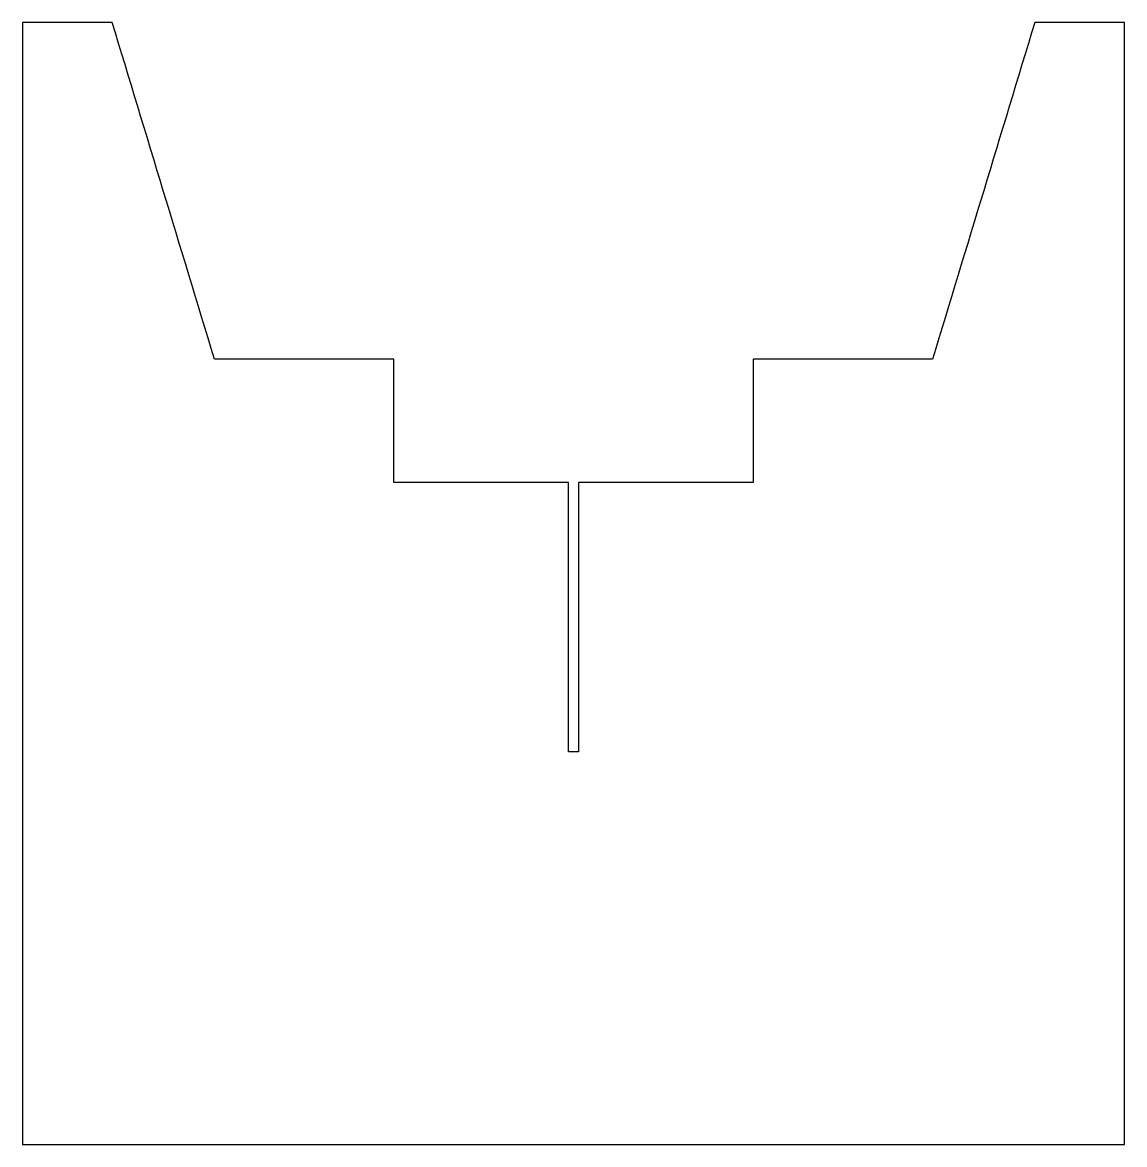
# Model space of a CAD drawing. Header units: millimetres. Extents: x -246 to 246, y 0 to 500.
import ezdxf

# ---------------------------------------------------------------- set-up
doc = ezdxf.new("R2010")
doc.units = ezdxf.units.MM

msp = doc.modelspace()

# ---------------------------------------------------------------- linework, layer by layer
at = {"color": 7, "linetype": 'Continuous', "lineweight": 25}
for p, q in [((-205.49, 500), (-245.5, 500)), ((-245.5, 500), (-245.5, 0)), ((245.5, 500), (205.49, 500)), ((245.5, 0), (245.5, 500)), ((-79.97, 350), (-159.98, 350)), ((-79.97, 295), (-79.97, 350)), ((159.98, 350), (79.97, 350)), ((79.97, 350), (79.97, 295)), ((-2.25, 295), (-79.97, 295)), ((-2.25, 175), (-2.25, 295)), ((79.97, 295), (2.25, 295)), ((2.25, 295), (2.25, 175)), ((2.25, 175), (-2.25, 175)), ((-245.5, 0), (245.5, 0))]:
    msp.add_line(p, q, dxfattribs=at)
for points in [[(-159.98, 350), (-175.15, 400), (-190.32, 450), (-205.49, 500)], [(205.49, 500), (190.32, 450), (175.15, 400), (159.98, 350)]]:
    msp.add_open_spline(points, degree=3, dxfattribs=at)

doc.saveas('drawing.dxf')
